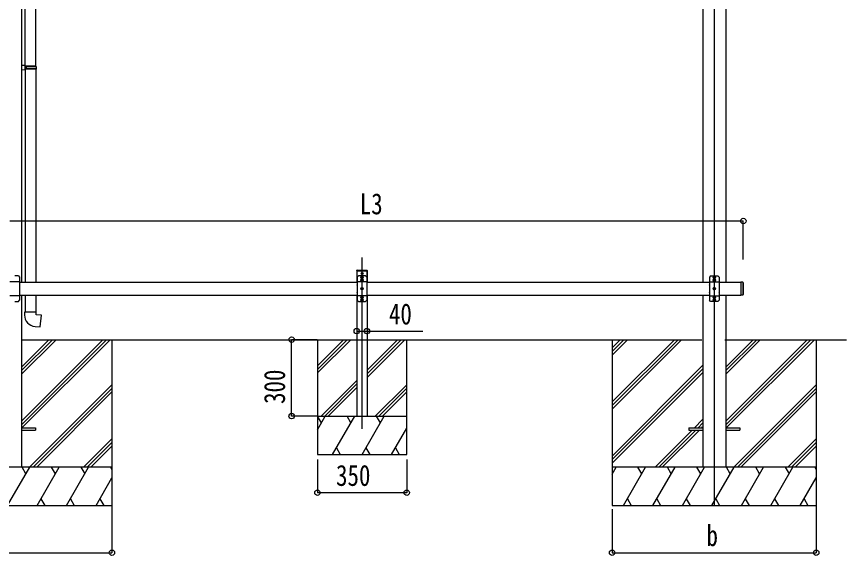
# Model space of a CAD drawing. Units: millimetres, scale not verified. Extents: x -10512 to 10512, y -7425 to 7425.
# Drawn here: x -1230 to 2022, y -4930 to -2816 of the extents above; entities that cross this region are included whole.
import ezdxf
from ezdxf.enums import TextEntityAlignment as Align

# ---------------------------------------------------------------- set-up
doc = ezdxf.new("R2010")
doc.units = ezdxf.units.MM
doc.header["$LTSCALE"] = 30
for name, color, linetype in [('0-3_YKK_12', 2, 'Continuous'), ('0-4_YKK_13', 4, 'Continuous'), ('0-5_YKK_A1', 4, 'Continuous'), ('0-6_YKK_D', 6, 'Continuous')]:
    doc.layers.add(name, color=color, linetype=linetype)
doc.styles.add('ＭＳ ゴシック', font='')
doc.styles.get('ＭＳ ゴシック').set_extended_font_data('MS Gothic')

msp = doc.modelspace()

# ---------------------------------------------------------------- linework, layer by layer
at = {"layer": '0-3_YKK_12'}
for p, q in [((1504.08, -1559.38), (1504.08, -4733.79)), ((124.08, -4433.79), (124.08, -3761.29)), ((119.93, -3823.79), (128.23, -3823.79)), ((124.08, -3827.94), (124.08, -3819.64)), ((124.08, -3845.03), (124.08, -3833.56)), ((1504.08, -3845.03), (1504.08, -3833.56)), ((129.82, -3839.29), (118.35, -3839.29)), ((129.82, -3850.29), (118.35, -3850.29)), ((124.08, -3856.03), (124.08, -3844.56)), ((1498.35, -3839.29), (1509.82, -3839.29)), ((1498.35, -3850.29), (1509.82, -3850.29)), ((1504.08, -3856.03), (1504.08, -3844.56)), ((129.82, -3883.79), (118.35, -3883.79)), ((124.08, -3889.53), (124.08, -3878.06)), ((1498.35, -3883.79), (1509.82, -3883.79)), ((1504.08, -3889.53), (1504.08, -3878.06)), ((129.82, -3917.29), (118.35, -3917.29)), ((129.82, -3928.29), (118.35, -3928.29)), ((124.08, -3923.03), (124.08, -3911.56)), ((124.08, -3934.03), (124.08, -3922.56)), ((1498.35, -3917.29), (1509.82, -3917.29)), ((1498.35, -3928.29), (1509.82, -3928.29)), ((1504.08, -3923.03), (1504.08, -3911.56)), ((1504.08, -3934.03), (1504.08, -3922.56))]:
    msp.add_line(p, q, dxfattribs=at)
at = {"layer": '0-4_YKK_13'}
for p, q in [((-1196.72, -3008.41), (-1196.72, -2166.27)), ((-1154.72, -3010.97), (-1154.72, -2163.72)), ((-1194.72, -3008.47), (-1210.72, -3008)), ((-1210.72, -3008), (-1210.72, -3025.94)), ((-1194.72, -3010.47), (-1196.72, -3010.47)), ((-1153.72, -3010.97), (-1196.72, -3010.97)), ((-1152.72, -3012.97), (-1196.72, -3012.97)), ((-1152.72, -3020.97), (-1196.72, -3020.97)), ((-1153.72, -3022.97), (-1196.72, -3022.97)), ((-1194.72, -3010.47), (-1194.72, -3008.47)), ((-1194.72, -3025.47), (-1194.72, -3023.47)), ((-1192.24, -3012.97), (-1191.81, -3010.97)), ((-1154.72, -3022.97), (-1154.72, -3858.79)), ((-1152.72, -3012.97), (-1153.72, -3010.97)), ((-1152.72, -3020.97), (-1153.72, -3022.97)), ((-1152.72, -3012.97), (-1152.72, -3020.97)), ((-1194.72, -3025.47), (-1210.72, -3025.94)), ((-1196.72, -3025.53), (-1196.72, -3858.79)), ((-1222.92, -3833.79), (-1236.21, -3833.79)), ((-1222.92, -3833.79), (-1217.92, -3838.79)), ((103.58, -3813.79), (103.68, -3812.23)), ((104.58, -3813.79), (103.58, -3813.79)), ((104.58, -3813.79), (143.59, -3813.79)), ((104.68, -3811.29), (143.49, -3811.29)), ((110.08, -3833.79), (105.08, -3838.79)), ((123.37, -3833.79), (110.08, -3833.79)), ((122.03, -3823.44), (122.03, -3824.14)), ((122.03, -3823.44), (123.23, -3823.44)), ((122.03, -3824.14), (123.23, -3824.14)), ((123.49, -3836.91), (123.47, -3837.95)), ((123.73, -3821.74), (124.43, -3821.74)), ((123.73, -3821.74), (123.73, -3822.94)), ((123.73, -3824.64), (123.73, -3825.84)), ((123.73, -3825.84), (124.43, -3825.84)), ((124.43, -3821.74), (124.43, -3822.94)), ((124.43, -3824.64), (124.43, -3825.84)), ((124.68, -3836.91), (124.7, -3837.95)), ((138.08, -3833.79), (124.8, -3833.79)), ((124.93, -3823.44), (126.13, -3823.44)), ((124.93, -3824.14), (126.13, -3824.14)), ((126.13, -3823.44), (126.13, -3824.14)), ((138.08, -3833.79), (143.08, -3838.79)), ((1490.08, -3833.79), (1485.08, -3838.79)), ((1490.08, -3833.79), (1503.37, -3833.79)), ((1503.49, -3836.91), (1503.47, -3837.95)), ((1504.67, -3836.91), (1504.69, -3837.95)), ((1504.8, -3833.79), (1518.08, -3833.79)), ((1518.08, -3833.79), (1523.08, -3838.79)), ((-1217.92, -3856.19), (-1255.92, -3856.19)), ((-1217.92, -3838.79), (-1217.92, -3869.08)), ((105.08, -3838.79), (105.08, -3869.08)), ((143.08, -3856.19), (105.08, -3856.19)), ((121.71, -3838.7), (122.75, -3838.68)), ((121.71, -3839.88), (122.75, -3839.9)), ((121.71, -3849.7), (122.75, -3849.68)), ((121.71, -3850.88), (122.75, -3850.9)), ((122.75, -3838.68), (123.35, -3838.56)), ((122.75, -3839.9), (123.35, -3840.02)), ((122.75, -3849.68), (123.35, -3849.56)), ((122.75, -3850.9), (123.35, -3851.02)), ((123.47, -3837.95), (123.35, -3838.56)), ((123.47, -3840.63), (123.35, -3840.02)), ((123.47, -3848.95), (123.35, -3849.56)), ((123.47, -3851.63), (123.35, -3851.02)), ((123.49, -3841.67), (123.47, -3840.63)), ((123.49, -3847.91), (123.47, -3848.95)), ((123.49, -3852.67), (123.47, -3851.63)), ((124.68, -3841.67), (124.7, -3840.63)), ((124.68, -3847.91), (124.7, -3848.95)), ((124.68, -3852.67), (124.7, -3851.63)), ((124.7, -3837.95), (124.81, -3838.56)), ((124.7, -3840.63), (124.81, -3840.02)), ((124.7, -3848.95), (124.81, -3849.56)), ((124.7, -3851.63), (124.81, -3851.02)), ((125.42, -3838.68), (124.81, -3838.56)), ((125.42, -3839.9), (124.81, -3840.02)), ((125.42, -3849.68), (124.81, -3849.56)), ((125.42, -3850.9), (124.81, -3851.02)), ((126.46, -3838.7), (125.42, -3838.68)), ((126.46, -3839.88), (125.42, -3839.9)), ((126.46, -3849.7), (125.42, -3849.68)), ((126.46, -3850.88), (125.42, -3850.9)), ((143.08, -3838.79), (143.08, -3869.08)), ((1485.08, -3838.79), (1485.08, -3869.08)), ((1485.08, -3856.19), (1523.08, -3856.19)), ((1501.7, -3838.7), (1502.74, -3838.68)), ((1501.7, -3839.88), (1502.74, -3839.9)), ((1501.7, -3849.7), (1502.74, -3849.68)), ((1501.7, -3850.88), (1502.74, -3850.9)), ((1502.74, -3838.68), (1503.35, -3838.56)), ((1502.74, -3839.9), (1503.35, -3840.02)), ((1502.74, -3849.68), (1503.35, -3849.56)), ((1502.74, -3850.9), (1503.35, -3851.02)), ((1503.47, -3837.95), (1503.35, -3838.56)), ((1503.47, -3840.63), (1503.35, -3840.02)), ((1503.47, -3848.95), (1503.35, -3849.56)), ((1503.47, -3851.63), (1503.35, -3851.02)), ((1503.49, -3841.67), (1503.47, -3840.63)), ((1503.49, -3847.91), (1503.47, -3848.95)), ((1503.49, -3852.67), (1503.47, -3851.63)), ((1504.67, -3841.67), (1504.69, -3840.63)), ((1504.67, -3847.91), (1504.69, -3848.95)), ((1504.67, -3852.67), (1504.69, -3851.63)), ((1504.69, -3837.95), (1504.81, -3838.56)), ((1504.69, -3840.63), (1504.81, -3840.02)), ((1504.69, -3848.95), (1504.81, -3849.56)), ((1504.69, -3851.63), (1504.81, -3851.02)), ((1505.42, -3838.68), (1504.81, -3838.56)), ((1505.42, -3839.9), (1504.81, -3840.02)), ((1505.42, -3849.68), (1504.81, -3849.56)), ((1505.42, -3850.9), (1504.81, -3851.02)), ((1506.46, -3838.7), (1505.42, -3838.68)), ((1506.46, -3839.88), (1505.42, -3839.9)), ((1506.46, -3849.7), (1505.42, -3849.68)), ((1506.46, -3850.88), (1505.42, -3850.9)), ((1523.08, -3838.79), (1523.08, -3869.08)), ((1608.08, -3858.79), (1608.08, -3908.79)), ((1616.08, -3858.79), (1616.08, -3908.79)), ((1618.08, -3860.79), (1618.08, -3906.79)), ((-1217.92, -3870.5), (-1217.92, -3897.08)), ((-1217.92, -3898.5), (-1217.92, -3928.79)), ((105.08, -3870.5), (105.08, -3897.08)), ((105.08, -3898.5), (105.08, -3928.79)), ((121.71, -3883.2), (122.75, -3883.18)), ((121.71, -3884.38), (122.75, -3884.4)), ((122.75, -3883.18), (123.35, -3883.06)), ((122.75, -3884.4), (123.35, -3884.52)), ((123.47, -3882.45), (123.35, -3883.06)), ((123.47, -3885.13), (123.35, -3884.52)), ((123.49, -3881.41), (123.47, -3882.45)), ((123.49, -3886.17), (123.47, -3885.13)), ((124.68, -3881.41), (124.7, -3882.45)), ((124.68, -3886.17), (124.7, -3885.13)), ((124.7, -3882.45), (124.81, -3883.06)), ((124.7, -3885.13), (124.81, -3884.52)), ((125.42, -3883.18), (124.81, -3883.06)), ((125.42, -3884.4), (124.81, -3884.52)), ((126.46, -3883.2), (125.42, -3883.18)), ((126.46, -3884.38), (125.42, -3884.4)), ((143.08, -3870.5), (143.08, -3897.08)), ((143.08, -3898.5), (143.08, -3928.79)), ((1485.08, -3870.5), (1485.08, -3897.08)), ((1485.08, -3898.5), (1485.08, -3928.79)), ((1501.7, -3883.2), (1502.74, -3883.18)), ((1501.7, -3884.38), (1502.74, -3884.4)), ((1502.74, -3883.18), (1503.35, -3883.06)), ((1502.74, -3884.4), (1503.35, -3884.52)), ((1503.47, -3882.45), (1503.35, -3883.06)), ((1503.47, -3885.13), (1503.35, -3884.52)), ((1503.49, -3881.41), (1503.47, -3882.45)), ((1503.49, -3886.17), (1503.47, -3885.13)), ((1504.67, -3881.41), (1504.69, -3882.45)), ((1504.67, -3886.17), (1504.69, -3885.13)), ((1504.69, -3882.45), (1504.81, -3883.06)), ((1504.69, -3885.13), (1504.81, -3884.52)), ((1505.42, -3883.18), (1504.81, -3883.06)), ((1505.42, -3884.4), (1504.81, -3884.52)), ((1506.46, -3883.2), (1505.42, -3883.18)), ((1506.46, -3884.38), (1505.42, -3884.4)), ((1523.08, -3870.5), (1523.08, -3897.08)), ((1523.08, -3898.5), (1523.08, -3928.79)), ((-1217.92, -3911.39), (-1255.92, -3911.39)), ((-1236.21, -3933.79), (-1222.92, -3933.79)), ((-1222.92, -3933.79), (-1217.92, -3928.79)), ((-1196.72, -3908.79), (-1196.72, -3976.22)), ((-1154.72, -3908.79), (-1154.72, -3976.22)), ((143.08, -3911.39), (105.08, -3911.39)), ((110.08, -3933.79), (105.08, -3928.79)), ((110.08, -3933.79), (123.37, -3933.79)), ((121.71, -3916.7), (122.75, -3916.68)), ((121.71, -3917.88), (122.75, -3917.9)), ((121.71, -3927.7), (122.75, -3927.68)), ((121.71, -3928.88), (122.75, -3928.9)), ((122.75, -3916.68), (123.35, -3916.56)), ((122.75, -3917.9), (123.35, -3918.02)), ((122.75, -3927.68), (123.35, -3927.56)), ((122.75, -3928.9), (123.35, -3929.02)), ((123.47, -3915.95), (123.35, -3916.56)), ((123.47, -3918.63), (123.35, -3918.02)), ((123.47, -3926.95), (123.35, -3927.56)), ((123.47, -3929.63), (123.35, -3929.02)), ((123.49, -3914.91), (123.47, -3915.95)), ((123.49, -3919.67), (123.47, -3918.63)), ((123.49, -3925.91), (123.47, -3926.95)), ((123.49, -3930.67), (123.47, -3929.63)), ((124.68, -3914.91), (124.7, -3915.95)), ((124.68, -3919.67), (124.7, -3918.63)), ((124.68, -3925.91), (124.7, -3926.95)), ((124.68, -3930.67), (124.7, -3929.63)), ((124.7, -3915.95), (124.81, -3916.56)), ((124.7, -3918.63), (124.81, -3918.02)), ((124.7, -3926.95), (124.81, -3927.56)), ((124.7, -3929.63), (124.81, -3929.02)), ((124.8, -3933.79), (138.08, -3933.79)), ((125.42, -3916.68), (124.81, -3916.56)), ((125.42, -3917.9), (124.81, -3918.02)), ((125.42, -3927.68), (124.81, -3927.56)), ((125.42, -3928.9), (124.81, -3929.02)), ((126.46, -3916.7), (125.42, -3916.68)), ((126.46, -3917.88), (125.42, -3917.9)), ((126.46, -3927.7), (125.42, -3927.68)), ((126.46, -3928.88), (125.42, -3928.9)), ((138.08, -3933.79), (143.08, -3928.79)), ((1485.08, -3911.39), (1523.08, -3911.39)), ((1490.08, -3933.79), (1485.08, -3928.79)), ((1503.37, -3933.79), (1490.08, -3933.79)), ((1501.7, -3916.7), (1502.74, -3916.68)), ((1501.7, -3917.88), (1502.74, -3917.9)), ((1501.7, -3927.7), (1502.74, -3927.68)), ((1501.7, -3928.88), (1502.74, -3928.9)), ((1502.74, -3916.68), (1503.35, -3916.56)), ((1502.74, -3917.9), (1503.35, -3918.02)), ((1502.74, -3927.68), (1503.35, -3927.56)), ((1502.74, -3928.9), (1503.35, -3929.02)), ((1503.47, -3915.95), (1503.35, -3916.56)), ((1503.47, -3918.63), (1503.35, -3918.02)), ((1503.47, -3926.95), (1503.35, -3927.56)), ((1503.47, -3929.63), (1503.35, -3929.02)), ((1503.49, -3914.91), (1503.47, -3915.95)), ((1503.49, -3919.67), (1503.47, -3918.63)), ((1503.49, -3925.91), (1503.47, -3926.95)), ((1503.49, -3930.67), (1503.47, -3929.63)), ((1504.67, -3914.91), (1504.69, -3915.95)), ((1504.67, -3919.67), (1504.69, -3918.63)), ((1504.67, -3925.91), (1504.69, -3926.95)), ((1504.67, -3930.67), (1504.69, -3929.63)), ((1504.69, -3915.95), (1504.81, -3916.56)), ((1504.69, -3918.63), (1504.81, -3918.02)), ((1504.69, -3926.95), (1504.81, -3927.56)), ((1504.69, -3929.63), (1504.81, -3929.02)), ((1518.08, -3933.79), (1504.8, -3933.79)), ((1505.42, -3916.68), (1504.81, -3916.56)), ((1505.42, -3917.9), (1504.81, -3918.02)), ((1505.42, -3927.68), (1504.81, -3927.56)), ((1505.42, -3928.9), (1504.81, -3929.02)), ((1506.46, -3916.7), (1505.42, -3916.68)), ((1506.46, -3917.88), (1505.42, -3917.9)), ((1506.46, -3927.7), (1505.42, -3927.68)), ((1506.46, -3928.88), (1505.42, -3928.9)), ((1518.08, -3933.79), (1523.08, -3928.79)), ((1616.08, -3908.79), (1608.08, -3908.79)), ((1618.08, -3906.79), (1616.08, -3908.79)), ((-1152.72, -3976.22), (-1198.72, -3976.22)), ((-1198.72, -3976.22), (-1198.72, -3987.14)), ((-1152.72, -3986.22), (-1152.72, -3976.22)), ((-1210.72, -4429.29), (-1155.92, -4429.29)), ((-1210.72, -4438.29), (-1155.92, -4438.29)), ((-1155.92, -4429.29), (-1155.92, -4438.29)), ((1404.08, -4429.29), (1404.08, -4438.29)), ((1404.08, -4429.29), (1458.88, -4429.29)), ((1404.08, -4438.29), (1458.88, -4438.29)), ((1549.28, -4429.29), (1604.08, -4429.29)), ((1549.28, -4438.29), (1604.08, -4438.29)), ((1604.08, -4429.29), (1604.08, -4438.29))]:
    msp.add_line(p, q, dxfattribs=at)
for points in [[(-1194.72, -3023.47), (-1196.72, -3023.47), (-1196.72, -3010.47)], [(-1192.24, -3012.97), (-1192.24, -3020.97), (-1191.81, -3022.97)], [(144.49, -3812.23), (144.58, -3813.79), (143.59, -3813.79)], [(1618.08, -3860.79), (1616.08, -3858.79), (1608.08, -3858.79)], [(-1157.64, -4031.97), (-1136.8, -4033.79), (-1132.8, -3987.96), (-1152.72, -3986.22)]]:
    msp.add_lwpolyline(points, dxfattribs=at)
for centre, radius in [((124.08, -3839.29), 4.74), ((124.08, -3823.79), 3.75), ((1504.08, -3839.29), 4.74), ((124.08, -3850.29), 4.74), ((1504.08, -3850.29), 4.74), ((124.08, -3883.79), 4.74), ((1504.08, -3883.79), 4.74), ((124.08, -3917.29), 4.74), ((124.08, -3928.29), 4.74), ((1504.08, -3917.29), 4.74), ((1504.08, -3928.29), 4.74)]:
    msp.add_circle(centre, radius, dxfattribs=at)
for centre, radius, start, end in [((104.68, -3812.29), 1, 90, 176.5), ((123.23, -3822.94), 0.5, 270, 0), ((123.23, -3824.64), 0.5, 0, 90), ((124.08, -3833.09), 1, 224.427, 315.573), ((124.08, -3839.29), 2.45, 75.9892, 104.0108), ((124.93, -3822.94), 0.5, 180, 270), ((124.93, -3824.64), 0.5, 90, 180), ((143.49, -3812.29), 1, 3.5, 90), ((1504.08, -3833.09), 1, 224.427, 315.573), ((1504.08, -3839.29), 2.45, 75.9892, 104.0108), ((-1217.22, -3869.79), 1, 134.427, 225.573), ((104.38, -3869.79), 1, 314.427, 45.573), ((124.08, -3839.29), 2.45, 165.9892, 194.0108), ((124.08, -3850.29), 2.45, 165.9892, 194.0108), ((124.08, -3839.29), 2.45, 255.9892, 284.0108), ((124.08, -3850.29), 2.45, 75.9892, 104.0108), ((124.08, -3850.29), 2.45, 255.9892, 284.0108), ((124.08, -3839.29), 2.45, 345.9892, 14.0108), ((124.08, -3850.29), 2.45, 345.9892, 14.0108), ((143.78, -3869.79), 1, 134.427, 225.573), ((1484.38, -3869.79), 1, 314.427, 45.573), ((1504.08, -3839.29), 2.45, 165.9892, 194.0108), ((1504.08, -3850.29), 2.45, 165.9892, 194.0108), ((1504.08, -3839.29), 2.45, 255.9892, 284.0108), ((1504.08, -3850.29), 2.45, 75.9892, 104.0108), ((1504.08, -3850.29), 2.45, 255.9892, 284.0108), ((1504.08, -3839.29), 2.45, 345.9892, 14.0108), ((1504.08, -3850.29), 2.45, 345.9892, 14.0108), ((1523.78, -3869.79), 1, 134.427, 225.573), ((-1217.22, -3897.79), 1, 134.427, 225.573), ((104.38, -3897.79), 1, 314.427, 45.573), ((124.08, -3883.79), 2.45, 165.9892, 194.0108), ((124.08, -3883.79), 2.45, 75.9892, 104.0108), ((124.08, -3883.79), 2.45, 255.9892, 284.0108), ((124.08, -3883.79), 2.45, 345.9892, 14.0108), ((143.78, -3897.79), 1, 134.427, 225.573), ((1484.38, -3897.79), 1, 314.427, 45.573), ((1504.08, -3883.79), 2.45, 165.9892, 194.0108), ((1504.08, -3883.79), 2.45, 75.9892, 104.0108), ((1504.08, -3883.79), 2.45, 255.9892, 284.0108), ((1504.08, -3883.79), 2.45, 345.9892, 14.0108), ((1523.78, -3897.79), 1, 134.427, 225.573), ((124.08, -3917.29), 2.45, 165.9892, 194.0108), ((124.08, -3928.29), 2.45, 165.9892, 194.0108), ((124.08, -3933.09), 1, 224.427, 315.573), ((124.08, -3917.29), 2.45, 75.9892, 104.0108), ((124.08, -3917.29), 2.45, 255.9892, 284.0108), ((124.08, -3928.29), 2.45, 75.9892, 104.0108), ((124.08, -3928.29), 2.45, 255.9892, 284.0108), ((124.08, -3917.29), 2.45, 345.9892, 14.0108), ((124.08, -3928.29), 2.45, 345.9892, 14.0108), ((1504.08, -3917.29), 2.45, 165.9892, 194.0108), ((1504.08, -3928.29), 2.45, 165.9892, 194.0108), ((1504.08, -3933.09), 1, 224.427, 315.573), ((1504.08, -3917.29), 2.45, 75.9892, 104.0108), ((1504.08, -3917.29), 2.45, 255.9892, 284.0108), ((1504.08, -3928.29), 2.45, 75.9892, 104.0108), ((1504.08, -3928.29), 2.45, 255.9892, 284.0108), ((1504.08, -3917.29), 2.45, 345.9892, 14.0108), ((1504.08, -3928.29), 2.45, 345.9892, 14.0108), ((-1153.72, -3987.14), 45, 180, 265)]:
    msp.add_arc(centre, radius, start, end, dxfattribs=at)
at = {"layer": '0-5_YKK_A1'}
for p, q in [((-1210.72, -1954.79), (-1210.72, -3858.79)), ((1458.88, -1954.79), (1458.88, -3858.79)), ((1549.28, -1954.79), (1549.28, -3858.79)), ((104.08, -3813.79), (144.08, -3813.79)), ((104.08, -3813.79), (104.08, -3858.79)), ((144.08, -3839.12), (144.08, -3813.79)), ((144.08, -3813.79), (144.08, -3858.79)), ((-1217.92, -3858.79), (105.08, -3858.79)), ((143.08, -3858.79), (1485.08, -3858.79)), ((1523.08, -3858.79), (1608.08, -3858.79)), ((1608.08, -3858.79), (1608.08, -3908.79)), ((-1217.92, -3908.79), (105.08, -3908.79)), ((-1210.72, -3908.79), (-1210.72, -4583.79)), ((104.08, -3908.79), (104.08, -4383.79)), ((143.08, -3908.79), (1485.08, -3908.79)), ((144.08, -3908.79), (144.08, -4383.79)), ((1458.88, -3908.79), (1458.88, -4583.79)), ((1523.08, -3908.79), (1608.08, -3908.79)), ((1549.28, -3908.79), (1549.28, -4583.79)), ((-1210.92, -4403.26), (-891.44, -4083.79)), ((-1210.92, -4417.41), (-877.3, -4083.79)), ((-1210.92, -4219.42), (-1075.29, -4083.79)), ((-1210.92, -4205.28), (-1089.43, -4083.79)), ((-1210.92, -4191.13), (-1103.57, -4083.79)), ((-1210.72, -4083.79), (-734.88, -4083.79)), ((-1208.66, -4429.29), (-863.16, -4083.79)), ((-1103.72, -4083.79), (1455.88, -4083.79)), ((-856.12, -4083.79), (-856.12, -4733.79)), ((-50.92, -4083.79), (-50.92, -4533.79)), ((-50.92, -4186.14), (51.43, -4083.79)), ((-50.92, -4200.28), (65.58, -4083.79)), ((-50.92, -4214.42), (79.72, -4083.79)), ((144.08, -4231.55), (291.85, -4083.79)), ((144.08, -4217.41), (277.71, -4083.79)), ((144.08, -4203.27), (263.57, -4083.79)), ((299.08, -4533.79), (299.08, -4083.79)), ((1103.88, -4083.79), (1103.88, -4733.79)), ((1103.88, -4327.97), (1348.06, -4083.79)), ((1103.88, -4342.11), (1362.2, -4083.79)), ((1103.88, -4356.25), (1376.34, -4083.79)), ((1103.88, -4144.12), (1164.21, -4083.79)), ((1103.88, -4129.98), (1150.07, -4083.79)), ((1103.88, -4115.83), (1135.93, -4083.79)), ((1546.28, -4083.79), (2022.12, -4083.79)), ((1549.08, -4403.26), (1868.56, -4083.79)), ((1549.08, -4417.41), (1882.7, -4083.79)), ((1549.08, -4219.42), (1684.71, -4083.79)), ((1549.08, -4205.28), (1670.57, -4083.79)), ((1549.08, -4191.13), (1656.43, -4083.79)), ((1551.34, -4429.29), (1896.84, -4083.79)), ((1903.88, -4083.79), (1903.88, -4733.79)), ((1103.88, -4540.1), (1458.68, -4185.3)), ((1103.88, -4554.24), (1458.68, -4199.44)), ((1103.88, -4568.38), (1458.68, -4213.58)), ((-36.44, -4383.79), (104.08, -4243.27)), ((-22.3, -4383.79), (104.08, -4257.41)), ((-1179.31, -4583.79), (-856.12, -4260.6)), ((-1165.17, -4583.79), (-856.12, -4274.74)), ((-1151.03, -4583.79), (-856.12, -4288.88)), ((-8.15, -4383.79), (104.08, -4271.55)), ((175.7, -4383.79), (299.08, -4260.4)), ((189.84, -4383.79), (299.08, -4274.54)), ((203.98, -4383.79), (299.08, -4288.69)), ((1580.69, -4583.79), (1903.88, -4260.6)), ((1594.83, -4583.79), (1903.88, -4274.74)), ((1608.97, -4583.79), (1903.88, -4288.88)), ((-50.92, -4436.9), (-20.25, -4383.79)), ((-50.92, -4383.79), (299.08, -4383.79)), ((-35.25, -4409.77), (-50.25, -4383.79)), ((8.62, -4533.79), (95.22, -4383.79)), ((80.22, -4409.77), (65.22, -4383.79)), ((104.08, -4383.79), (144.08, -4383.79)), ((124.09, -4533.79), (210.69, -4383.79)), ((195.69, -4409.77), (180.69, -4383.79)), ((1426.82, -4429.29), (1458.68, -4397.43)), ((1440.96, -4429.29), (1458.68, -4411.57)), ((239.56, -4533.79), (299.08, -4430.69)), ((1272.32, -4583.79), (1417.82, -4438.29)), ((1286.46, -4583.79), (1431.96, -4438.29)), ((1300.61, -4583.79), (1446.11, -4438.29)), ((1455.11, -4429.29), (1458.68, -4425.71)), ((-967.18, -4583.79), (-856.12, -4472.73)), ((-953.04, -4583.79), (-856.12, -4486.87)), ((1792.82, -4583.79), (1903.88, -4472.73)), ((1806.96, -4583.79), (1903.88, -4486.87)), ((-938.89, -4583.79), (-856.12, -4501.01)), ((23.62, -4507.81), (38.62, -4533.79)), ((139.09, -4507.81), (154.09, -4533.79)), ((254.56, -4507.81), (269.56, -4533.79)), ((1821.11, -4583.79), (1903.88, -4501.01)), ((-50.92, -4533.79), (299.08, -4533.79)), ((-856.12, -4583.79), (-1656.12, -4583.79)), ((-1264.96, -4733.79), (-1178.36, -4583.79)), ((-1193.36, -4609.77), (-1208.36, -4583.79)), ((-1149.49, -4733.79), (-1062.89, -4583.79)), ((-1077.89, -4609.77), (-1092.89, -4583.79)), ((-1034.02, -4733.79), (-947.42, -4583.79)), ((-977.42, -4583.79), (-962.42, -4609.77)), ((-861.95, -4583.79), (-856.12, -4593.89)), ((1903.88, -4583.79), (1103.88, -4583.79)), ((1103.88, -4611.29), (1119.76, -4583.79)), ((1148.63, -4733.79), (1235.23, -4583.79)), ((1220.23, -4609.77), (1205.23, -4583.79)), ((1264.1, -4733.79), (1350.7, -4583.79)), ((1335.7, -4609.77), (1320.7, -4583.79)), ((1379.57, -4733.79), (1466.17, -4583.79)), ((1451.17, -4609.77), (1436.17, -4583.79)), ((1495.04, -4733.79), (1581.64, -4583.79)), ((1566.64, -4609.77), (1551.64, -4583.79)), ((1610.51, -4733.79), (1697.11, -4583.79)), ((1682.11, -4609.77), (1667.11, -4583.79)), ((1725.98, -4733.79), (1812.58, -4583.79)), ((1782.58, -4583.79), (1797.58, -4609.77)), ((1898.05, -4583.79), (1903.88, -4593.89)), ((-918.55, -4733.79), (-856.12, -4625.65)), ((1841.45, -4733.79), (1903.88, -4625.65)), ((-1134.49, -4707.81), (-1119.49, -4733.79)), ((-1019.02, -4707.81), (-1004.02, -4733.79)), ((-903.55, -4707.81), (-888.56, -4733.79)), ((1163.63, -4707.81), (1178.62, -4733.79)), ((1279.1, -4707.81), (1294.09, -4733.79)), ((1394.57, -4707.81), (1409.57, -4733.79)), ((1510.04, -4707.81), (1525.04, -4733.79)), ((1625.51, -4707.81), (1640.51, -4733.79)), ((1740.98, -4707.81), (1755.98, -4733.79)), ((1856.45, -4707.81), (1871.45, -4733.79)), ((-1656.12, -4733.79), (-856.12, -4733.79)), ((1103.88, -4733.79), (1903.88, -4733.79))]:
    msp.add_line(p, q, dxfattribs=at)
at = {"layer": '0-6_YKK_D'}
for p, q in [((-1255.92, -3618.04), (1618.08, -3618.04)), ((1618.08, -3769.04), (1618.08, -3617.04)), ((-51.92, -4083.79), (-152.92, -4083.79)), ((-151.92, -4383.79), (-151.92, -4083.79)), ((-51.92, -4383.79), (-152.92, -4383.79)), ((-50.92, -4553.79), (-50.92, -4684.79)), ((299.08, -4553.79), (299.08, -4684.79)), ((-50.92, -4683.79), (299.08, -4683.79)), ((-856.12, -4719.57), (-856.12, -4920.5)), ((1903.88, -4734.79), (1903.88, -4920.5)), ((1103.88, -4749), (1103.88, -4920.5)), ((-1656.12, -4919.5), (-856.12, -4919.5)), ((1103.88, -4919.5), (1903.88, -4919.5))]:
    msp.add_line(p, q, dxfattribs=at)
msp.add_lwpolyline([(103.08, -4050.23), (143.08, -4050.23), (362.68, -4050.23)], dxfattribs=at)
for centre in [(1618.08, -3618.04), (103.08, -4050.23), (143.08, -4050.23), (-151.92, -4083.79), (-151.92, -4383.79), (-50.92, -4683.79), (299.08, -4683.79), (-856.12, -4919.5), (1103.88, -4919.5), (1903.88, -4919.5)]:
    msp.add_circle(centre, 10.62, dxfattribs=at)

# ---------------------------------------------------------------- texts
at = {"layer": '0-6_YKK_D', "style": 'ＭＳ ゴシック', "width": 0.8}
for s, p in [('L3', (115.08, -3616.74)), ('40', (229.38, -4048.93)), ('350', (22.08, -4682.12)), ('b', (1473.88, -4918.2))]:
    msp.add_text(s, height=82.48, dxfattribs=at).set_placement(p, align=Align.BOTTOM_LEFT)
msp.add_text('300', height=82.48, rotation=90, dxfattribs=at).set_placement((-153.22, -4335.79), align=Align.BOTTOM_LEFT)

doc.saveas('drawing.dxf')
